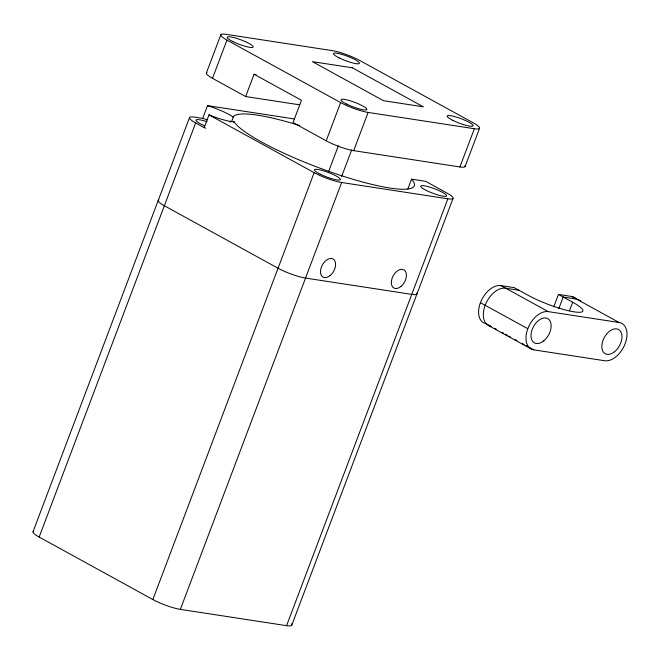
<?xml version="1.0" encoding="UTF-8"?>
<svg xmlns="http://www.w3.org/2000/svg" width="660" height="660" viewBox="0 0 660 660"><rect width="100%" height="100%" fill="white"/><g stroke="black" fill="none" stroke-linecap="round" stroke-linejoin="round"><path stroke-width="0.99" d="M189.519 117.612L33.033 531.745M206.374 73.013L220.82 34.79M291.258 623.84A20.749 3.605 20.7 0 1 286.58 625.672L180.353 609.378A20.749 3.605 20.7 0 1 152.856 599.528L39.163 537.05L195.649 122.925A20.749 3.605 20.7 0 1 194.716 117.15L202.694 118.379A24.205 4.199 20.7 0 1 207.157 119.848M212.495 78.325L226.941 40.095A20.749 3.605 20.7 0 1 226.009 34.328L332.236 50.622A20.749 3.605 20.7 0 1 359.725 60.472L473.426 122.95A20.749 3.605 20.7 0 1 474.358 128.725L459.913 166.947L353.686 150.653A20.749 3.605 20.7 0 1 326.197 140.803L293.04 122.579L301.463 100.279L254.084 74.25L245.66 96.55L212.495 78.325A20.749 3.605 20.7 0 1 207.05 72.493M202.694 118.379L207.504 105.633L294.616 118.998M205.672 128.213A24.205 4.199 20.7 0 1 204.188 127.619L209.005 114.873A24.205 4.199 20.7 0 0 234.011 121.63A96.822 16.813 20.7 0 0 342.094 175.882A96.822 16.813 20.7 0 0 411.56 179.157L425.626 181.319L446.944 193.033A20.749 3.605 20.7 0 1 447.876 198.8L286.58 625.672M230.018 122.125L230.323 121.333M231.47 121.844L233.269 117.067A96.822 16.813 20.7 0 1 299.409 125.458M233.714 122.43L234.011 121.63M152.856 599.528L314.16 172.664L209.005 114.873M326.197 140.803L340.642 102.581L226.941 40.095M328.581 171.649L338.332 145.844M341.566 176.674L351.673 149.911M180.353 609.378L341.649 182.506L447.876 198.8M353.686 150.653L368.132 112.423L474.358 128.725M407.83 189.016L411.56 179.157M291.769 625.21L453.073 198.338M465.11 166.485L479.556 128.255M553.765 306.859L558.459 294.434L571.733 296.472L619.113 322.501A20.749 12.944 -61.2 0 1 625.168 343.654A20.749 12.944 -61.2 0 1 604.667 360.731L533.849 349.866L525.855 345.469M558.863 308.5L563.194 297.033L576.477 299.071A20.749 12.944 -61.2 0 1 580.849 301.166M569.423 310.843L572.665 302.239L558.459 294.434M254.084 74.25L256.121 74.563M245.66 96.55L299.656 104.833M490.421 325.999L486.469 323.829A20.749 12.944 -61.2 0 1 480.414 302.684A20.749 12.944 -61.2 0 1 500.915 285.607L514.198 287.644L528.404 295.449A34.576 6.006 20.7 0 0 574.225 311.866A34.576 6.006 20.7 0 0 572.665 302.239M518.933 290.243L505.651 288.205A20.749 12.944 -61.2 0 0 485.158 305.283A20.749 12.944 -61.2 0 0 491.213 326.436M500.915 285.607L548.295 311.635L619.113 322.501M195.649 122.925L204.188 127.619M480.414 302.684L527.794 328.713A20.749 12.944 -61.2 0 0 533.849 349.866M494.761 328.391L496.543 329.365M501.872 332.293L503.646 333.267M505.42 334.249L507.202 335.222M508.976 336.196L510.749 337.177M515.196 339.611L516.97 340.593M522.299 343.522L524.073 344.495M488.911 325.743L531.547 349.173M368.132 112.423A20.749 3.605 20.7 0 1 340.642 102.581M464.97 165.643A20.749 3.605 20.7 0 1 459.913 166.947M571.733 296.472A20.749 12.944 -61.2 0 1 577.03 299.541M527.794 328.713A20.749 12.944 -61.2 0 1 548.295 311.635M341.649 182.506A20.749 3.605 20.7 0 1 314.16 172.664M207.504 105.633A24.205 4.199 20.7 0 1 233.269 117.067M416.823 293.065A20.749 3.605 20.7 0 1 411.766 294.368L305.539 278.075A20.749 3.605 20.7 0 1 278.05 268.232L164.348 205.747A20.749 3.605 20.7 0 1 158.903 199.914M39.163 537.05A20.749 3.605 20.7 0 1 33.718 531.217M204.179 125.614A13.835 2.401 20.7 0 1 196.053 119.963A13.835 2.401 20.7 0 1 207.149 121.778M352.275 67.774L312.444 61.66L383.501 100.708L423.34 106.821L352.275 67.774M346.673 104.09A13.835 2.401 20.7 0 0 366.861 109.511A13.835 2.401 20.7 0 0 348.233 100.237A13.835 2.401 20.7 0 0 346.673 104.09M452.9 120.392A13.835 2.401 20.7 0 0 473.088 125.812A13.835 2.401 20.7 0 0 454.459 116.531A13.835 2.401 20.7 0 0 452.9 120.392M339.199 57.915A13.835 2.401 20.7 0 0 359.387 63.327A13.835 2.401 20.7 0 0 340.758 54.054A13.835 2.401 20.7 0 0 339.199 57.915M232.972 41.613A13.835 2.401 20.7 0 0 253.16 47.033A13.835 2.401 20.7 0 0 234.531 37.76A13.835 2.401 20.7 0 0 232.972 41.613M543.757 340.857A13.835 8.63 -61.2 0 0 548.138 318.871A13.835 8.63 -61.2 0 0 531.316 332.524A13.835 8.63 -61.2 0 0 543.757 340.857M614.576 351.722A13.835 8.63 -61.2 0 0 618.956 329.736A13.835 8.63 -61.2 0 0 602.135 343.39A13.835 8.63 -61.2 0 0 614.576 351.722M320.191 174.174A13.835 2.401 20.7 0 0 340.378 179.594A13.835 2.401 20.7 0 0 321.75 170.321A13.835 2.401 20.7 0 0 320.191 174.174M426.418 190.476A13.835 2.401 20.7 0 0 446.606 195.896A13.835 2.401 20.7 0 0 427.977 186.615A13.835 2.401 20.7 0 0 426.418 190.476M330.074 275.624A10.37 6.468 -61.2 0 0 333.358 259.141A10.37 6.468 -61.2 0 0 320.743 269.379A10.37 6.468 -61.2 0 0 330.074 275.624M400.892 286.489A10.37 6.468 -61.2 0 0 404.176 270.006A10.37 6.468 -61.2 0 0 391.561 280.244A10.37 6.468 -61.2 0 0 400.892 286.489"/></g></svg>
